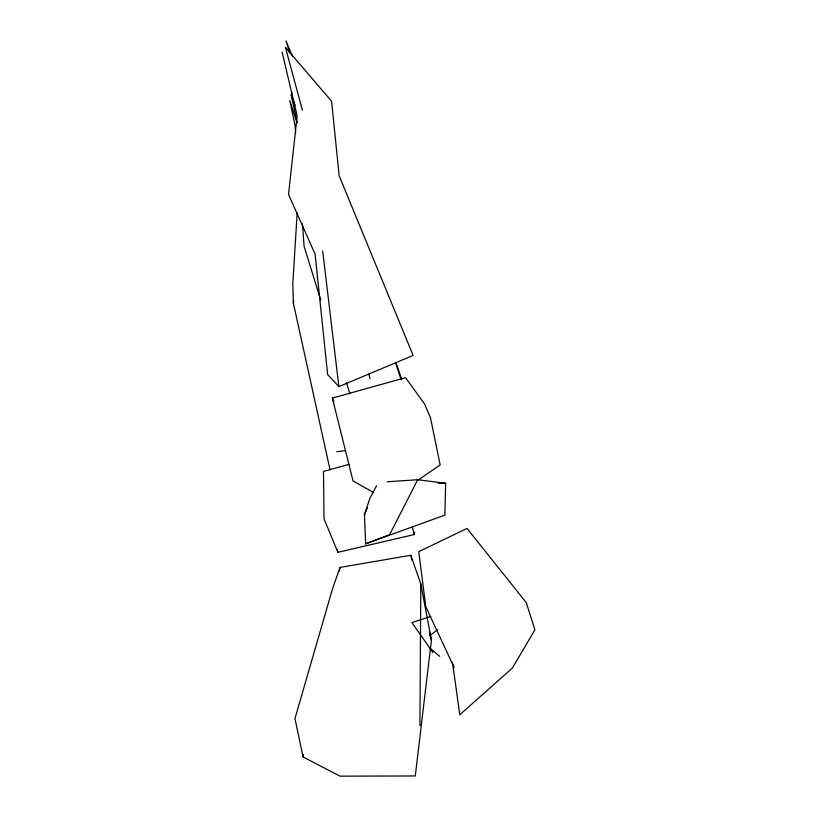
<?xml version="1.0" encoding="UTF-8"?>
<svg xmlns="http://www.w3.org/2000/svg" width="817" height="817" viewBox="0 0 817 817"><rect width="100%" height="100%" fill="white"/><g stroke="black" fill="none" stroke-linecap="round" stroke-linejoin="round"><path stroke-width="1.23" d="M419.928 725.557L420.786 583.93L410.788 555.284L340.066 567.417L332.682 588.199L294.957 718.613L303.097 756.971L340.107 776.15L415.271 775.966L431.427 640.201L420.786 583.93M387.268 481.764L417.701 479.722L445.643 483.276L444.897 515.088L365.628 543.826L364.443 514.669L369.968 498.074L376.586 485.727M297.163 212.971L292.803 283.928L293.354 303.097L330.068 469.877M293.354 303.097L293.65 300.574M303.097 756.971L303.577 754.479M339.341 571.154L340.066 567.417M348.859 464.434L323.471 471.409L324.022 518.805L337.881 552.312L414.137 534.584L414.648 532.327M297.051 122.315L291.24 95.191L291.924 92.76M364.443 514.669L367.436 507.745M417.701 479.722L389.617 534.675L365.628 543.826M429.773 635.738L437.738 629.519M418.263 479.988L440.179 464.944L430.518 417.885L424.483 403.853L405.559 377.658L332.345 398.083L353.036 480.917L373.788 492.692M282.1 52.114L297.153 115.871L288.524 194.405L315.117 254.179L327.627 374.523L338.871 386.615L413.126 355.426L339.137 175.686L331.61 101.267L285.429 47.335L302.423 110.275M430.763 616.416L411.931 622.605L432.918 652.528M336.778 451.73L345.509 450.637M438.024 483.174L445.643 483.276M430.028 648.147L439.73 656.337M454.201 667.673L425.8 606.765L418.753 551.649L467.028 528.436L526.291 602.66L534.9 629.866L512.361 668.061L459.787 714.763L452.495 662.403M332.345 398.083L333.918 401.504M292.639 56.73L286.001 40.85L289.708 52.972M291.24 95.191L295.284 105.597M395.867 362.462L401.76 379.282M396 364.127L401.157 379.844M297.051 122.887L289.81 100.471L295.182 126.39L295.652 132.722M320.785 300.084L304.128 246.52L302.433 223.766M346.541 382.846L349.952 393.804M368.763 373.747L369.999 378.69M410.788 555.284L411.982 560.207M429.333 631.582L431.427 640.201M412.401 527.149L414.137 534.584M337.421 549.861L337.881 552.312M322.674 250.89L338.871 386.615"/></g></svg>
